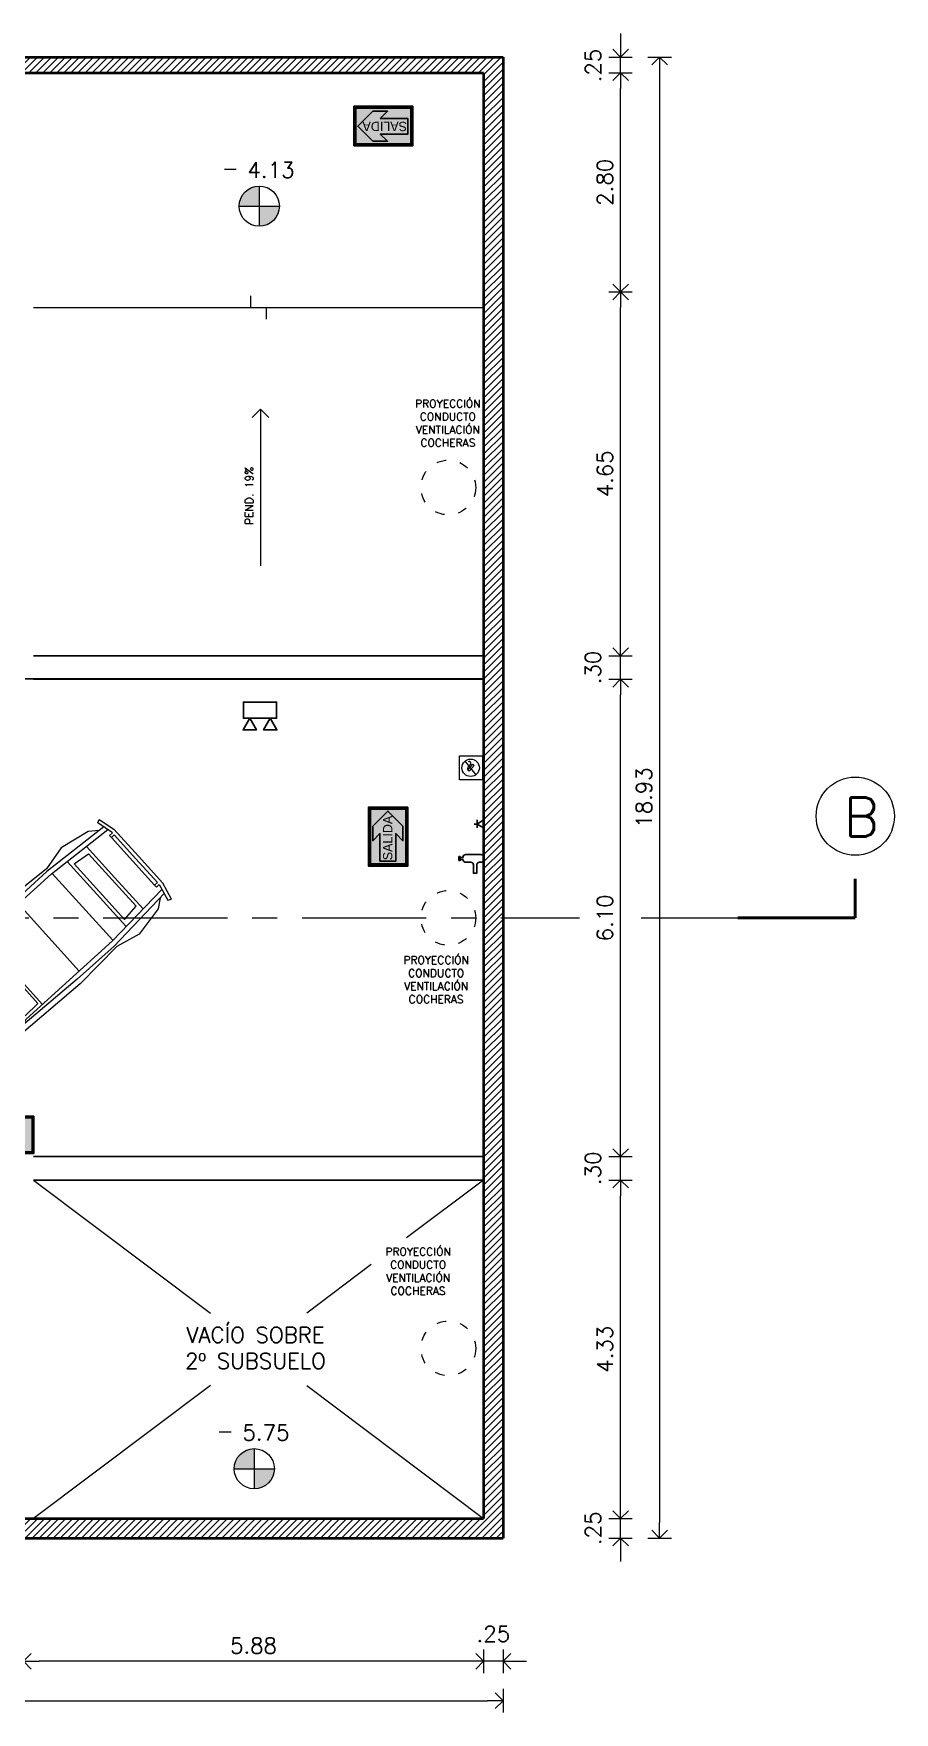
# Model space of a CAD drawing. Extents: x 1009 to 1343, y -172900 to 201.
# Drawn here: x 1120.06 to 1131.06, y 77.63 to 99.08 of the extents above; entities that cross this region are included whole.
import ezdxf

# ---------------------------------------------------------------- set-up
doc = ezdxf.new("R2010")
doc.units = 0
doc.header["$LTSCALE"] = 0.5
for name, pattern in [('ACAD_ISO03W100', [30, 12, -18]), ('CENTER', [50.8, 31.75, -6.35, 6.35, -6.35]), ('TRAZOS2', [0.375, 0.25, -0.125])]:
    doc.linetypes.add(name, pattern=pattern)
doc.layers.get('0').update_dxf_attribs({"linetype": 'CONTINUOUS'})
doc.layers.get('Defpoints').update_dxf_attribs({"linetype": 'CONTINUOUS'})
for name, color, linetype, lineweight in [('Acotaciones', 9, 'CONTINUOUS', 9), ('Detalles 01', 8, 'CONTINUOUS', 9), ('EQUIPO DE EMERGENCIA', 200, 'CONTINUOUS', 30), ('Muros corte', 7, 'CONTINUOUS', 40), ('Muros vista', 253, 'CONTINUOUS', 25), ('Pisos', 252, 'CONTINUOUS', 18), ('Proyección', 4, 'ACAD_ISO03W100', 18), ('Punta 01', 6, 'CONTINUOUS', 9), ('Punta 015', 64, 'CONTINUOUS', 13), ('Punta 02', 11, 'CONTINUOUS', 20), ('Punta 05', 52, 'CONTINUOUS', 50), ('Sist. contra incendio', 1, 'CONTINUOUS', 18), ('Vehículos', 155, 'CONTINUOUS', 13), ('Vidrios', 147, 'CONTINUOUS', 13)]:
    doc.layers.add(name, color=color, linetype=linetype, lineweight=lineweight)
for name, color, linetype in [('BRIGADAS', 8, 'TRAZOS2'), ('Cableado', 100, 'CONTINUOUS'), ('Electricidad', 50, 'CONTINUOUS'), ('GCI-LUZ DE EMERG.LUZ ESTROBOSCOPICA', 12, 'CONTINUOUS'), ('MARCO_FONDO_NEGRO', 7, 'CONTINUOUS'), ('SEÑAL_FONDO_FIGURAS', 254, 'CONTINUOUS'), ('SEÑAL_FONDO_NEGRO', 7, 'CONTINUOUS'), ('SEÑAL_FONDO_ROJO', 242, 'CONTINUOUS'), ('SEÑAL_FONDO_VERDE', 86, 'CONTINUOUS')]:
    doc.layers.add(name, color=color, linetype=linetype)
doc.styles.add('franklin gothic medium', font='framd.ttf')
doc.styles.add('Texto 1 mm', font='simplex.shx', dxfattribs={"height": 0.1})
doc.styles.add('Texto 2 mm', font='simplex.shx', dxfattribs={"height": 0.2})
doc.styles.add('Texto 5 mm', font='simplex.shx', dxfattribs={"height": 0.5})
doc.dimstyles.new('Primera línea', dxfattribs={"dimscale": 0, "dimtxt": 0.2, "dimasz": 0.2, "dimexe": 0.15, "dimexo": 0, "dimgap": 0.1, "dimtad": 1, "dimzin": 4, "dimdsep": 46, "dimtxsty": 'Texto 2 mm', "dimblk": 'OPEN90', "dimcen": 2.5, "dimclrd": 256, "dimclre": 256, "dimclrt": 256, "dimadec": 0, "dimazin": 0, "dimtfac": 1, "dimtmove": 2, "dimatfit": 3, "dimldrblk": 'OPEN90', "dimfxl": 1, "dimtolj": 1, "dimtzin": 0, "dimlwd": -1, "dimlwe": -1, "dimarcsym": 0})
doc.dimstyles.new('Segunda línea', dxfattribs={"dimscale": 0, "dimtxt": 0.2, "dimasz": 0.2, "dimexe": 0.15, "dimexo": 0.5, "dimgap": 0.1, "dimtad": 1, "dimzin": 4, "dimdsep": 46, "dimtxsty": 'Texto 2 mm', "dimblk": 'OPEN90', "dimcen": 2.5, "dimclrd": 256, "dimclre": 256, "dimclrt": 256, "dimadec": 0, "dimazin": 0, "dimtfac": 1, "dimtmove": 2, "dimatfit": 3, "dimldrblk": 'OPEN90', "dimfxl": 1, "dimtolj": 1, "dimtzin": 0, "dimlwd": -1, "dimlwe": -1, "dimarcsym": 0})

# ---------------------------------------------------------------- blocks, each defined once
blk = doc.blocks.new('3cv planta')
for p, q in [((-206.2, 25.9), (-109.9, 64.4)), ((-196.3, 29.9), (-99.1, 54.3)), ((-109.9, 64.4), (-100.7, 61.2)), ((-100.7, 61.2), (-92.5, 58.6)), ((-99.1, 54.3), (-99.1, 0)), ((-92.5, 58.6), (57.7, 58.4)), ((-90.7, 54.3), (-90.7, 0)), ((-90.7, 54.3), (-67.5, 53.6)), ((-67.5, 53.6), (-67.5, 0)), ((-64, 58.6), (-64, 0)), ((0, 58.5), (0, 0)), ((57.7, 58.4), (149.8, 52.1)), ((58.9, 58.3), (58.9, 0)), ((83.5, 56.6), (83.5, 0)), ((88, 48.5), (88, 0)), ((88, 48.5), (110.5, 45.8)), ((110.5, 45.8), (110.5, 0)), ((114.9, 54.4), (114.9, 0)), ((-227.3, 24.3), (-230.8, 0)), ((-225.3, 31.1), (-230.6, 25.3)), ((-230.6, 25.3), (-223.2, 23)), ((-206.2, 25.9), (-225.3, 31.1)), ((-223.2, 23), (-206.2, 25.9)), ((-192.1, 18.8), (-106.2, 41.5)), ((146.5, 41.5), (146.5, 0)), ((-227.3, -24.3), (-230.8, 0)), ((-201.5, 0), (-106.9, 0)), ((-195.4, 5.7), (-104.6, 18.8)), ((-99.1, -54.3), (-99.1, 0)), ((-90.7, -54.3), (-90.7, 0)), ((-67.5, -53.6), (-67.5, 0)), ((-64, -58.6), (-64, 0)), ((0, -58.5), (0, 0)), ((58.9, -58.3), (58.9, 0)), ((83.5, -56.6), (83.5, 0)), ((88, -48.5), (88, 0)), ((110.5, -45.8), (110.5, 0)), ((114.9, -54.4), (114.9, 0)), ((146.5, -41.5), (146.5, 0)), ((-195.4, -5.7), (-104.6, -18.8)), ((-192.1, -18.8), (-106.2, -41.5)), ((-230.6, -25.3), (-223.2, -23)), ((-225.3, -31.1), (-230.6, -25.3)), ((-206.2, -25.9), (-225.3, -31.1)), ((-223.2, -23), (-206.2, -25.9)), ((-206.2, -25.9), (-109.9, -64.4)), ((-196.3, -29.9), (-99.1, -54.3)), ((-109.9, -64.4), (-100.7, -61.2)), ((-100.7, -61.2), (-92.5, -58.6)), ((-92.5, -58.6), (57.7, -58.4)), ((-90.7, -54.3), (-67.5, -53.6)), ((57.7, -58.4), (149.8, -52.1)), ((88, -48.5), (110.5, -45.8))]:
    blk.add_line(p, q)
for points in [[(140.9, 58.6), (129.6, 67.3), (89.5, 75.1), (57.2, 67.5), (-10.2, 71.7), (-109.9, 68.5), (-109.9, 64.4), (-117.8, 70), (-191.5, 69.8), (-200.4, 68.2), (-210.1, 58.5), (-206.2, 25.9), (-222.1, 3.4), (-225, 0)], [(151.4, 0), (151.4, 41.5), (146.5, 41.5), (146.5, 45.1), (151.6, 45.1), (146.1, 67.3), (150.5, 69.4), (156.1, 47), (156.1, 0)], [(-208.7, 59.9), (-214.9, 58.5), (-223.3, 46.4), (-226.3, 30)], [(-209.8, 55.9), (-196.3, 55.2), (-192.2, 51.9), (-194, 42), (-202.1, 37.3), (-207.3, 35.4)], [(148.4, 58.1), (55.1, 64.8), (-8.9, 64.3), (-100.7, 61.2)], [(140.9, -58.6), (129.6, -67.3), (89.5, -75.1), (57.2, -67.5), (-10.2, -71.7), (-109.9, -68.5), (-109.9, -64.4), (-117.8, -70), (-191.5, -69.8), (-200.4, -68.2), (-210.1, -58.5), (-206.2, -25.9), (-222.1, -3.4), (-225, 0)], [(151.4, 0), (151.4, -41.5), (146.5, -41.5), (146.5, -45.1), (151.6, -45.1), (146.1, -67.3), (150.5, -69.4), (156.1, -47), (156.1, 0)], [(-208.7, -59.9), (-214.9, -58.5), (-223.3, -46.4), (-226.3, -30)], [(-209.8, -55.9), (-196.3, -55.2), (-192.2, -51.9), (-194, -42), (-202.1, -37.3), (-207.3, -35.4)], [(148.4, -58.1), (55.1, -64.8), (-8.9, -64.3), (-100.7, -61.2)]]:
    blk.add_lwpolyline(points)
blk = doc.blocks.new('_Open90')
at = {"color": 0, "linetype": 'ByBlock', "lineweight": -2}
for p, q in [((0, 0), (-1, 0)), ((-0.5, 0.5), (0, 0)), ((0, 0), (-0.5, -0.5))]:
    blk.add_line(p, q, dxfattribs=at)
blk = doc.blocks.new('*D241')
at = {"layer": 'Acotaciones', "transparency": 16777216}
for p, q in [((1119.93, 78.433), (1119.93, 78.134)), ((1125.81, 78.433), (1125.81, 78.134)), ((1125.61, 78.284), (1120.13, 78.284))]:
    blk.add_line(p, q, dxfattribs=at)
at = {"layer": 'Defpoints', "color": 0, "transparency": 16777216}
for p in [(1119.93, 78.433), (1125.81, 78.433), (1119.93, 78.284)]:
    blk.add_point(p, dxfattribs=at)
at = {"layer": 'Acotaciones', "transparency": 16777216, "xscale": 0.2, "yscale": 0.2, "zscale": 0.2, "rotation": 180}
blk.add_blockref('_Open90', (1119.93, 78.284), dxfattribs=at)
at = {"layer": 'Acotaciones', "transparency": 16777216, "xscale": 0.2, "yscale": 0.2, "zscale": 0.2}
blk.add_blockref('_Open90', (1125.81, 78.284), dxfattribs=at)
at = {"layer": 'Acotaciones', "transparency": 16777216, "insert": (1122.87, 78.484), "char_height": 0.2, "attachment_point": 5, "style": 'Texto 2 mm'}
blk.add_mtext('\\A1;5.88', dxfattribs=at)
blk = doc.blocks.new('*D242')
at = {"layer": 'Acotaciones', "transparency": 16777216}
for p, q in [((1086.39, 77.933), (1086.39, 77.63)), ((1126.06, 77.933), (1126.06, 77.63)), ((1086.59, 77.78), (1125.86, 77.78))]:
    blk.add_line(p, q, dxfattribs=at)
at = {"layer": 'Defpoints', "color": 0, "transparency": 16777216}
for p in [(1086.39, 78.433), (1126.06, 78.433), (1126.06, 77.78)]:
    blk.add_point(p, dxfattribs=at)
at = {"layer": 'Acotaciones', "transparency": 16777216, "xscale": 0.2, "yscale": 0.2, "zscale": 0.2, "rotation": 180}
blk.add_blockref('_Open90', (1086.39, 77.78), dxfattribs=at)
at = {"layer": 'Acotaciones', "transparency": 16777216, "xscale": 0.2, "yscale": 0.2, "zscale": 0.2}
blk.add_blockref('_Open90', (1126.06, 77.78), dxfattribs=at)
at = {"layer": 'Acotaciones', "transparency": 16777216, "insert": (1106.225, 77.98), "char_height": 0.2, "attachment_point": 5, "style": 'Texto 2 mm'}
blk.add_mtext('\\A1;39.67', dxfattribs=at)
blk = doc.blocks.new('*D243')
at = {"layer": 'Acotaciones', "transparency": 16777216}
for p, q in [((1127.41, 84.433), (1127.71, 84.433)), ((1127.56, 80.308), (1127.56, 84.233)), ((1127.41, 80.108), (1127.71, 80.108))]:
    blk.add_line(p, q, dxfattribs=at)
at = {"layer": 'Defpoints', "color": 0, "transparency": 16777216}
for p in [(1127.41, 84.433), (1127.56, 84.433), (1127.41, 80.108)]:
    blk.add_point(p, dxfattribs=at)
at = {"layer": 'Acotaciones', "transparency": 16777216, "xscale": 0.2, "yscale": 0.2, "zscale": 0.2}
for p, rotation in [((1127.56, 84.433), 90), ((1127.56, 80.108), 270)]:
    blk.add_blockref('_Open90', p, dxfattribs=dict(at, rotation=rotation))
at = {"layer": 'Acotaciones', "transparency": 16777216, "insert": (1127.36, 82.271), "char_height": 0.2, "attachment_point": 5, "rotation": 90, "style": 'Texto 2 mm'}
blk.add_mtext('\\A1;4.33', dxfattribs=at)
blk = doc.blocks.new('*D244')
at = {"layer": 'Acotaciones', "transparency": 16777216}
for p, q in [((1127.41, 90.833), (1127.71, 90.833)), ((1127.56, 84.933), (1127.56, 90.633)), ((1127.41, 84.733), (1127.71, 84.733))]:
    blk.add_line(p, q, dxfattribs=at)
at = {"layer": 'Defpoints', "color": 0, "transparency": 16777216}
for p in [(1127.41, 90.833), (1127.56, 90.833), (1127.41, 84.733)]:
    blk.add_point(p, dxfattribs=at)
at = {"layer": 'Acotaciones', "transparency": 16777216, "xscale": 0.2, "yscale": 0.2, "zscale": 0.2}
for p, rotation in [((1127.56, 90.833), 90), ((1127.56, 84.733), 270)]:
    blk.add_blockref('_Open90', p, dxfattribs=dict(at, rotation=rotation))
at = {"layer": 'Acotaciones', "transparency": 16777216, "insert": (1127.36, 87.783), "char_height": 0.2, "attachment_point": 5, "rotation": 90, "style": 'Texto 2 mm'}
blk.add_mtext('\\A1;6.10', dxfattribs=at)
blk = doc.blocks.new('*D245')
at = {"layer": 'Acotaciones', "transparency": 16777216}
for p, q in [((1127.41, 95.783), (1127.71, 95.783)), ((1127.56, 91.333), (1127.56, 95.583)), ((1127.41, 91.133), (1127.71, 91.133))]:
    blk.add_line(p, q, dxfattribs=at)
at = {"layer": 'Defpoints', "color": 0, "transparency": 16777216}
for p in [(1127.41, 95.783), (1127.56, 95.783), (1127.41, 91.133)]:
    blk.add_point(p, dxfattribs=at)
at = {"layer": 'Acotaciones', "transparency": 16777216, "xscale": 0.2, "yscale": 0.2, "zscale": 0.2}
for p, rotation in [((1127.56, 95.783), 90), ((1127.56, 91.133), 270)]:
    blk.add_blockref('_Open90', p, dxfattribs=dict(at, rotation=rotation))
at = {"layer": 'Acotaciones', "transparency": 16777216, "insert": (1127.36, 93.458), "char_height": 0.2, "attachment_point": 5, "rotation": 90, "style": 'Texto 2 mm'}
blk.add_mtext('\\A1;4.65', dxfattribs=at)
blk = doc.blocks.new('*D246')
at = {"layer": 'Acotaciones', "transparency": 16777216}
for p, q in [((1127.41, 98.583), (1127.71, 98.583)), ((1127.56, 95.983), (1127.56, 98.383)), ((1127.41, 95.783), (1127.71, 95.783))]:
    blk.add_line(p, q, dxfattribs=at)
at = {"layer": 'Defpoints', "color": 0, "transparency": 16777216}
for p in [(1127.41, 98.583), (1127.56, 98.583), (1127.41, 95.783)]:
    blk.add_point(p, dxfattribs=at)
at = {"layer": 'Acotaciones', "transparency": 16777216, "xscale": 0.2, "yscale": 0.2, "zscale": 0.2}
for p, rotation in [((1127.56, 98.583), 90), ((1127.56, 95.783), 270)]:
    blk.add_blockref('_Open90', p, dxfattribs=dict(at, rotation=rotation))
at = {"layer": 'Acotaciones', "transparency": 16777216, "insert": (1127.36, 97.183), "char_height": 0.2, "attachment_point": 5, "rotation": 90, "style": 'Texto 2 mm'}
blk.add_mtext('\\A1;2.80', dxfattribs=at)
blk = doc.blocks.new('*D247')
at = {"layer": 'Acotaciones', "transparency": 16777216}
for p, q in [((1127.91, 98.783), (1128.21, 98.783)), ((1128.06, 98.583), (1128.06, 80.058)), ((1127.91, 79.858), (1128.21, 79.858))]:
    blk.add_line(p, q, dxfattribs=at)
at = {"layer": 'Defpoints', "color": 0, "transparency": 16777216}
for p in [(1127.41, 98.783), (1127.41, 79.858), (1128.06, 79.858)]:
    blk.add_point(p, dxfattribs=at)
at = {"layer": 'Acotaciones', "transparency": 16777216, "xscale": 0.2, "yscale": 0.2, "zscale": 0.2}
for p, rotation in [((1128.06, 98.783), 90), ((1128.06, 79.858), 270)]:
    blk.add_blockref('_Open90', p, dxfattribs=dict(at, rotation=rotation))
at = {"layer": 'Acotaciones', "transparency": 16777216, "insert": (1127.86, 89.321), "char_height": 0.2, "attachment_point": 5, "rotation": 90, "style": 'Texto 2 mm'}
blk.add_mtext('\\A1;18.93', dxfattribs=at)
blk = doc.blocks.new('A$C6C4A3897')
at = {"layer": 'SEÑAL_FONDO_FIGURAS'}
h = blk.add_hatch(color=256, dxfattribs=at)
h.paths.add_polyline_path([(2.147, -0.043), (0.043, -0.043), (0.043, -2.139), (2.147, -2.139)])
h.paths.add_polyline_path([(2.093, -2.085), (0.097, -2.085), (0.097, -0.097), (2.093, -0.097)], flags=16)
h.paths.add_polyline_path([(1.494, -1.856, -0.414214), (1.364, -1.986), (0.969, -1.986, -0.414214), (0.839, -1.856), (0.839, -1.789), (0.708, -1.789), (0.708, -1.699), (0.74, -1.699), (0.74, -1.664), (0.711, -1.664), (0.711, -1.576), (0.743, -1.576, 0.083884), (0.693, -1.404), (0.5, -0.898, -0.214308), (0.523, -0.578, -0.167733), (0.738, -0.417, -0.097156), (0.97, -0.351), (0.97, -0.321), (1.058, -0.321), (1.058, -0.351), (1.087, -0.351, -0.303754), (1.167, -0.298, -0.115313), (1.528, -0.185), (1.53, -0.211, 0.177163), (1.266, -0.329, -0.189272), (1.622, -0.41), (1.592, -0.419, 0.309273), (1.561, -0.409), (1.517, -0.422, 0.291679), (1.46, -0.396), (1.418, -0.408, 0.202341), (1.342, -0.393), (1.3, -0.404, 0.390383), (1.254, -0.384, -0.914616), (1.082, -0.399), (1.058, -0.399), (1.058, -0.429), (0.97, -0.429), (0.97, -0.404, 0.074097), (0.777, -0.461, 0.17086), (0.577, -0.631, 0.207162), (0.599, -0.983), (0.763, -1.4, -0.083589), (0.794, -1.576), (0.817, -1.576), (0.817, -1.664), (0.792, -1.664), (0.792, -1.699), (0.839, -1.699), (0.839, -0.631, -0.204768), (1.051, -0.505, 0.117351), (1.082, -0.431, 0.582578), (1.251, -0.433, 0.113638), (1.282, -0.505, -0.204768), (1.494, -0.631)], flags=0)
h.paths.add_polyline_path([(1.184, -0.438), (1.167, -0.358), (1.151, -0.438, -6.735071)], flags=0)
at = {"layer": 'SEÑAL_FONDO_ROJO'}
h = blk.add_hatch(color=256, dxfattribs=at)
h.paths.add_polyline_path([(2.093, -0.097), (0.097, -0.097), (0.097, -2.085), (2.093, -2.085)])
h.paths.add_polyline_path([(1.494, -1.856, -0.414214), (1.364, -1.986), (0.969, -1.986, -0.414214), (0.839, -1.856), (0.839, -1.789), (0.708, -1.789), (0.708, -1.699), (0.74, -1.699), (0.74, -1.664), (0.711, -1.664), (0.711, -1.576), (0.743, -1.576, 0.083884), (0.693, -1.404), (0.5, -0.898, -0.214308), (0.523, -0.578, -0.167733), (0.738, -0.417, -0.097156), (0.97, -0.351), (0.97, -0.321), (1.058, -0.321), (1.058, -0.351), (1.087, -0.351, -0.303754), (1.167, -0.298, -0.115313), (1.528, -0.185), (1.53, -0.211, 0.177163), (1.266, -0.329, -0.189272), (1.622, -0.41), (1.592, -0.419, 0.309273), (1.561, -0.409), (1.517, -0.422, 0.291679), (1.46, -0.396), (1.418, -0.408, 0.202341), (1.342, -0.393), (1.3, -0.404, 0.390383), (1.254, -0.384, -0.914616), (1.082, -0.399), (1.058, -0.399), (1.058, -0.429), (0.97, -0.429), (0.97, -0.404, 0.074097), (0.777, -0.461, 0.17086), (0.577, -0.631, 0.207162), (0.599, -0.983), (0.763, -1.4, -0.083589), (0.794, -1.576), (0.817, -1.576), (0.817, -1.664), (0.792, -1.664), (0.792, -1.699), (0.839, -1.699), (0.839, -0.631, -0.204768), (1.051, -0.505, 0.117351), (1.082, -0.431, 0.582578), (1.251, -0.433, 0.113638), (1.282, -0.505, -0.204768), (1.494, -0.631)], flags=16)
h.paths.add_polyline_path([(1.184, -0.438), (1.167, -0.358), (1.151, -0.438, -6.735071)], flags=0)
at = {"layer": 'MARCO_FONDO_NEGRO'}
for p, q in [((2.191, 0), (0, 0)), ((0, 0), (0, -2.182)), ((2.191, -2.182), (2.191, 0)), ((0, -2.182), (2.191, -2.182))]:
    blk.add_line(p, q, dxfattribs=at)
at = {"layer": 'SEÑAL_FONDO_FIGURAS'}
for points in [[(0.043, -2.139), (2.147, -2.139), (2.147, -0.043), (0.043, -0.043)], [(0.097, -2.085), (0.097, -0.097), (2.093, -0.097), (2.093, -2.085)]]:
    blk.add_lwpolyline(points, close=True, dxfattribs=at)
for points in [[(1.082, -0.431, -0.117351), (1.051, -0.505, 0.204768), (0.839, -0.631), (0.839, -1.699), (0.792, -1.699), (0.792, -1.664), (0.817, -1.664), (0.817, -1.576), (0.794, -1.576, 0.083589), (0.763, -1.4), (0.599, -0.983, -0.207162), (0.577, -0.631, -0.17086), (0.777, -0.461, -0.074097), (0.97, -0.404), (0.97, -0.429), (1.058, -0.429), (1.058, -0.399), (1.082, -0.399, 0.914616), (1.254, -0.384, -0.390383), (1.3, -0.404), (1.342, -0.393, -0.202341), (1.418, -0.408), (1.46, -0.396, -0.291679), (1.517, -0.422), (1.561, -0.409, -0.309273), (1.592, -0.419), (1.622, -0.41, 0.189272), (1.266, -0.329, -0.177163), (1.53, -0.211), (1.528, -0.185, 0.115313), (1.167, -0.298, 0.303754), (1.087, -0.351), (1.058, -0.351), (1.058, -0.321), (0.97, -0.321), (0.97, -0.351, 0.097156), (0.738, -0.417, 0.167733), (0.523, -0.578, 0.214308), (0.5, -0.898), (0.693, -1.404, -0.083884), (0.743, -1.576), (0.711, -1.576), (0.711, -1.664), (0.74, -1.664), (0.74, -1.699), (0.708, -1.699), (0.708, -1.789), (0.839, -1.789), (0.839, -1.856, 0.414214), (0.969, -1.986), (1.364, -1.986, 0.414214), (1.494, -1.856), (1.494, -0.631, 0.204768), (1.282, -0.505, -0.113638), (1.251, -0.433, -0.582578)], [(1.167, -0.358), (1.184, -0.438, 6.735071), (1.151, -0.438)]]:
    blk.add_lwpolyline(points, format="xyb", close=True, dxfattribs=at)
blk = doc.blocks.new('A$C4F586106')
at = {"layer": 'SEÑAL_FONDO_FIGURAS'}
h = blk.add_hatch(color=256, dxfattribs=at)
h.paths.add_polyline_path([(1.092, 0.238), (0.029, 0.238), (0.029, 1.85), (1.092, 1.85)])
h.paths.add_polyline_path([(1.063, 1.821), (0.058, 1.821), (0.058, 0.267), (1.063, 0.267)], flags=16)
h.paths.add_polyline_path([(0.807, 1.55), (0.807, 0.438), (0.287, 0.438), (0.287, 1.55)], flags=8)
blk.add_hatch(color=256, dxfattribs=at).paths.add_polyline_path([(0.553, 1.768), (0.126, 1.339), (0.126, 0.925), (0.327, 1.132), (0.327, 0.349), (0.553, 0.349), (0.778, 0.349), (0.778, 1.132), (0.979, 0.925), (0.979, 1.339)])
at = {"layer": 'SEÑAL_FONDO_VERDE'}
h = blk.add_hatch(color=256, dxfattribs=at)
h.paths.add_polyline_path([(0.058, 0.267), (0.058, 1.821), (1.063, 1.821), (1.063, 0.267)])
h.paths.add_polyline_path([(0.327, 0.349), (0.553, 0.349), (0.778, 0.349), (0.778, 1.132), (0.979, 0.925), (0.979, 1.339), (0.553, 1.768), (0.126, 1.339), (0.126, 0.925), (0.327, 1.132)], flags=16)
at = {"layer": 'MARCO_FONDO_NEGRO'}
blk.add_lwpolyline([(1.121, 1.879), (1.121, 0.209), (0, 0.209), (0, 1.879)], close=True, dxfattribs=at)
at = {"layer": 'SEÑAL_FONDO_FIGURAS'}
blk.add_lwpolyline([(1.092, 1.85), (0.029, 1.85), (0.029, 0.238), (1.092, 0.238)], close=True, dxfattribs=at)
at = {"layer": 'SEÑAL_FONDO_NEGRO'}
blk.add_lwpolyline([(1.063, 1.821), (1.063, 0.267), (0.058, 0.267), (0.058, 1.821)], close=True, dxfattribs=at)
at = {"layer": 'SEÑAL_FONDO_VERDE'}
for points in [[(1.063, 1.821), (1.063, 0.267), (0.058, 0.267), (0.058, 1.821)], [(0.553, 0.349), (0.778, 0.349), (0.778, 1.132), (0.979, 0.925), (0.979, 1.339), (0.553, 1.768), (0.126, 1.339), (0.126, 0.925), (0.327, 1.132), (0.327, 0.349)], [(0.553, 0.349), (0.778, 0.349), (0.778, 1.132), (0.979, 0.925), (0.979, 1.339), (0.553, 1.768), (0.126, 1.339), (0.126, 0.925), (0.327, 1.132), (0.327, 0.349)]]:
    blk.add_lwpolyline(points, close=True, dxfattribs=at)
at = {"layer": 'SEÑAL_FONDO_VERDE', "style": 'franklin gothic medium'}
blk.add_text('SALIDA', height=0.2658, rotation=90, dxfattribs=at).set_placement((0.681, 0.372))
blk = doc.blocks.new('A$C04752EFD')
at = {"layer": 'GCI-LUZ DE EMERG.LUZ ESTROBOSCOPICA', "color": 1}
blk.add_lwpolyline([(-0.177, -0.173), (-0.177, 0), (0.177, 0), (0.177, -0.173)], close=True, dxfattribs=at)
at = {"layer": 'GCI-LUZ DE EMERG.LUZ ESTROBOSCOPICA'}
for points in [[(0.177, -0.173), (-0.177, -0.173), (-0.177, 0), (0.177, 0)], [(-0.109, -0.173), (-0.038, -0.297), (-0.18, -0.297)], [(0.109, -0.173), (0.038, -0.297), (0.18, -0.297)]]:
    blk.add_lwpolyline(points, close=True, dxfattribs=at)

msp = doc.modelspace()

# ---------------------------------------------------------------- hatches: boundary and pattern name
at = {"layer": 'Detalles 01'}
h = msp.add_hatch(dxfattribs=at)
h.set_pattern_fill('ANSI31,_O', color=256, scale=0.02)
h.set_pattern_definition([(45, (62.21442, 16.503325), (-0.0449012806, 0.0449012806), [])])
h.paths.add_polyline_path([(1126.06, 87.783), (1125.81, 87.783), (1125.81, 80.108), (1119.93, 80.108), (1119.93, 84.783), (1119.69, 84.783), (1119.69, 80.108), (1114.46, 80.108), (1114.46, 79.858), (1119.69, 79.858), (1119.69, 79.783), (1119.93, 79.783), (1119.93, 79.858), (1126.06, 79.858)])
h.paths.add_polyline_path([(1126.06, 98.783), (1100.36, 98.783), (1100.36, 98.583), (1125.81, 98.583), (1125.81, 87.783), (1126.06, 87.783)])
at = {"layer": 'Vidrios', "linetype": 'Continuous'}
h = msp.add_hatch(color=256, dxfattribs=at)
h.paths.add_polyline_path([(1122.944, 97.135, 0.414214), (1122.688, 96.878), (1122.944, 96.878)])
h.paths.add_polyline_path([(1123.201, 96.878), (1122.944, 96.878), (1122.944, 96.622, 0.414214)])
h = msp.add_hatch(color=256, dxfattribs=at)
h.paths.add_polyline_path([(1122.88, 81, 0.414214), (1122.624, 80.744), (1122.88, 80.744)])
h.paths.add_polyline_path([(1123.137, 80.744), (1122.88, 80.744), (1122.88, 80.487, 0.414214)])

# ---------------------------------------------------------------- linework, layer by layer
at = {"layer": 'Acotaciones'}
for p, q in [((1127.56, 99.083), (1127.56, 98.783)), ((1127.41, 98.783), (1127.71, 98.783)), ((1127.56, 98.783), (1127.46, 98.883)), ((1127.66, 98.883), (1127.56, 98.783)), ((1127.56, 98.583), (1127.56, 98.783)), ((1127.56, 90.833), (1127.56, 91.133)), ((1127.56, 84.433), (1127.56, 84.733)), ((1127.41, 80.108), (1127.71, 80.108)), ((1127.56, 79.858), (1127.56, 80.108)), ((1127.41, 79.858), (1127.71, 79.858)), ((1127.46, 79.758), (1127.56, 79.858)), ((1127.56, 79.858), (1127.66, 79.758)), ((1127.56, 79.858), (1127.56, 79.558)), ((1125.81, 78.433), (1125.81, 78.134)), ((1126.06, 78.433), (1126.06, 78.134)), ((1126.06, 78.284), (1126.16, 78.384)), ((1126.06, 78.284), (1125.81, 78.284)), ((1126.06, 78.284), (1126.36, 78.284)), ((1126.16, 78.184), (1126.06, 78.284))]:
    msp.add_line(p, q, dxfattribs=at)
at = {"layer": 'Cableado'}
msp.add_line((1125.548, 88.555), (1125.513, 88.555), dxfattribs=at)
msp.add_lwpolyline([(1125.513, 88.567), (1125.496, 88.567), (1125.496, 88.517), (1125.513, 88.517)], close=True, dxfattribs=at)
msp.add_lwpolyline([(1125.513, 88.528), (1125.548, 88.528, 0.414214), (1125.582, 88.494), (1125.647, 88.494, -0.414214), (1125.681, 88.46), (1125.681, 88.354), (1125.723, 88.354), (1125.723, 88.46, -0.414214), (1125.758, 88.494), (1125.776, 88.494, 0.414214), (1125.81, 88.528), (1125.81, 88.559, 0.414214), (1125.776, 88.593), (1125.582, 88.593, 0.414214), (1125.548, 88.559), (1125.548, 88.555)], format="xyb", dxfattribs=at)
at = {"layer": 'Detalles 01'}
for p, q in [((1122.835, 95.583), (1122.835, 95.733)), ((1123.035, 95.433), (1123.035, 95.583)), ((1122.96, 94.283), (1122.854, 94.177)), ((1122.96, 94.283), (1122.96, 92.283)), ((1122.96, 94.283), (1123.066, 94.177)), ((1120.06, 84.433), (1122.32, 82.733)), ((1125.81, 84.433), (1124.826, 83.693)), ((1124.374, 83.353), (1123.55, 82.733)), ((1122.32, 81.808), (1120.06, 80.108)), ((1123.55, 81.808), (1125.81, 80.108))]:
    msp.add_line(p, q, dxfattribs=at)
at = {"layer": 'Detalles 01', "linetype": 'CENTER', "ltscale": 0.1}
for p, q in [((1085.39, 87.783), (1127.038, 87.783)), ((1127.822, 87.783), (1129.06, 87.783))]:
    msp.add_line(p, q, dxfattribs=at)
at = {"layer": 'Electricidad'}
for p, q in [((1108.86, 90.836), (1125.81, 90.836)), ((1125.81, 89.035), (1125.81, 90.886)), ((1125.729, 88.935), (1125.729, 89.036)), ((1125.729, 88.983), (1125.81, 89.035)), ((1125.81, 88.935), (1125.81, 89.035)), ((1125.729, 88.983), (1125.689, 88.983)), ((1125.729, 88.983), (1125.81, 88.935)), ((1125.81, 88.935), (1125.81, 88.646))]:
    msp.add_line(p, q, dxfattribs=at)
at = {"layer": 'Muros corte'}
for p, q in [((1090.06, 98.783), (1126.06, 98.783)), ((1126.06, 98.783), (1126.06, 79.858)), ((1090.06, 98.583), (1125.81, 98.583)), ((1125.81, 98.583), (1125.81, 80.108)), ((1119.93, 80.108), (1125.81, 80.108)), ((1119.93, 79.858), (1126.06, 79.858))]:
    msp.add_line(p, q, dxfattribs=at)
at = {"layer": 'Muros vista'}
for p, q in [((1120.06, 91.133), (1125.81, 91.133)), ((1120.06, 90.833), (1125.81, 90.833)), ((1120.06, 84.733), (1125.81, 84.733)), ((1120.06, 84.433), (1125.81, 84.433))]:
    msp.add_line(p, q, dxfattribs=at)
at = {"layer": 'Pisos'}
msp.add_line((1120.06, 95.583), (1125.81, 95.583), dxfattribs=at)
at = {"layer": 'Proyección', "ltscale": 0.02}
for centre in [(1125.36, 93.283), (1125.36, 87.783), (1125.36, 82.283)]:
    msp.add_circle(centre, 0.35, dxfattribs=at)
at = {"layer": 'Punta 01', "linetype": 'Continuous'}
for p, q in [((1122.498, 97.35), (1122.648, 97.35)), ((1122.433, 81.216), (1122.583, 81.216))]:
    msp.add_line(p, q, dxfattribs=at)
at = {"layer": 'Punta 015', "linetype": 'Continuous'}
for p, q in [((1122.944, 97.135), (1122.944, 96.622)), ((1122.688, 96.878), (1123.201, 96.878)), ((1122.88, 81), (1122.88, 80.487)), ((1122.624, 80.744), (1123.137, 80.744))]:
    msp.add_line(p, q, dxfattribs=at)
for centre in [(1122.944, 96.878), (1122.88, 80.744)]:
    msp.add_circle(centre, 0.257, dxfattribs=at)
at = {"layer": 'Punta 02'}
msp.add_circle((1130.56, 89.083), 0.5, dxfattribs=at)
at = {"layer": 'Punta 05'}
for p, q in [((1130.56, 87.783), (1130.56, 88.283)), ((1129.06, 87.783), (1130.56, 87.783))]:
    msp.add_line(p, q, dxfattribs=at)
at = {"layer": 'Sist. contra incendio'}
msp.add_line((1125.573, 89.782), (1125.711, 89.612), dxfattribs=at)
at = {"layer": 'Sist. contra incendio', "color": 0}
for points in [[(1125.503, 89.855), (1125.796, 89.855), (1125.796, 89.549), (1125.503, 89.549)], [(1125.624, 89.657), (1125.607, 89.672), (1125.673, 89.747), (1125.69, 89.732)]]:
    msp.add_lwpolyline(points, close=True, dxfattribs=at)
at = {"layer": 'Sist. contra incendio'}
msp.add_circle((1125.645, 89.701), 0.111, dxfattribs=at)
at = {"layer": 'Sist. contra incendio', "color": 0}
for centre, radius, start, end in [((1125.665, 89.687), 0.0596, 117.3995, 194.4218), ((1125.625, 89.759), 0.0234, 303.3783, 123.3783)]:
    msp.add_arc(centre, radius, start, end, dxfattribs=at)

# ---------------------------------------------------------------- block references
at = {"ltscale": 0.25, "xscale": 0.2188867180677789, "yscale": 0.2188867180677789, "zscale": 0.2188867180677789}
msp.add_blockref('A$C6C4A3897', (1119.582, 85.25), dxfattribs=at)
at = {"layer": 'BRIGADAS', "xscale": 0.4499999999998181, "yscale": 0.4499999999998181, "zscale": 0.4499999999998181, "rotation": 89.99999999999999}
msp.add_blockref('A$C4F586106', (1124.999, 97.65), dxfattribs=at)
at = {"layer": 'BRIGADAS', "xscale": 0.4499999999998181, "yscale": 0.4499999999998181, "zscale": 0.4499999999998181}
msp.add_blockref('A$C4F586106', (1124.338, 88.352), dxfattribs=at)
at = {"layer": 'EQUIPO DE EMERGENCIA', "xscale": 1.200000000000045, "yscale": 1.200000000000045, "zscale": 1.200000000000045}
msp.add_blockref('A$C04752EFD', (1122.953, 90.542), dxfattribs=at)
at = {"layer": 'Vehículos', "xscale": 0.009900000000000003, "yscale": 0.009900000000000003, "zscale": 0.009900000000000003, "rotation": 42.18488863368007}
msp.add_blockref('3cv planta', (1120.255, 87.533), dxfattribs=at)

# ---------------------------------------------------------------- texts
at = {"layer": 'Acotaciones', "char_height": 0.2, "attachment_point": 5, "rotation": 90, "style": 'Texto 2 mm'}
for s, insert in [('\\A1;.25', (1127.21, 98.675)), ('\\A1;.30', (1127.207, 90.983)), ('\\A1;.30', (1127.207, 84.583)), ('\\A1;.25', (1127.21, 79.983))]:
    msp.add_mtext(s, dxfattribs=dict(at, insert=insert))
at = {"layer": 'Acotaciones', "insert": (1125.935, 78.634), "char_height": 0.2, "attachment_point": 5, "style": 'Texto 2 mm'}
msp.add_mtext('\\A1;.25', dxfattribs=at)
at = {"layer": 'Punta 01', "char_height": 0.1, "width": 1.1441, "attachment_point": 2, "style": 'Texto 1 mm'}
for insert in [(1125.354, 94.405), (1125.204, 87.294), (1124.973, 83.568)]:
    msp.add_mtext('PROYECCIÓN\\PCONDUCTO VENTILACIÓN COCHERAS', dxfattribs=dict(at, insert=insert))
at = {"layer": 'Punta 01', "insert": (1122.865, 92.806), "char_height": 0.1, "width": 0.8276, "attachment_point": 7, "rotation": 90, "style": 'Texto 1 mm'}
msp.add_mtext('PEND. 19%', dxfattribs=at)
at = {"layer": 'Punta 015', "linetype": 'Continuous', "char_height": 0.2, "attachment_point": 5, "style": 'Texto 2 mm'}
for s, insert in [('4.13', (1123.094, 97.341)), ('5.75', (1123.03, 81.206))]:
    msp.add_mtext(s, dxfattribs=dict(at, insert=insert))
at = {"layer": 'Punta 02', "insert": (1122.896, 82.555), "char_height": 0.2, "width": 2.1374, "attachment_point": 2, "style": 'Texto 2 mm'}
msp.add_mtext('VACÍO SOBRE  2º SUBSUELO', dxfattribs=at)
at = {"layer": 'Punta 05', "insert": (1130.413, 89.323), "char_height": 0.5, "width": 0.3999, "attachment_point": 1, "style": 'Texto 5 mm'}
msp.add_mtext('B', dxfattribs=at)

# ---------------------------------------------------------------- dimensions: what is measured, and where the dimension line sits
at = {"layer": 'Acotaciones'}
for base, p1, p2, dimstyle, picture, middle in [((1128.060056878, 79.85843972), (1127.410056878, 98.78343972), (1127.410056878, 79.85843972), 'Segunda línea', '*D247', (1127.860056878, 89.32093972)), ((1127.56, 98.583), (1127.41, 95.783), (1127.41, 98.583), 'Primera línea', '*D246', (1127.36, 97.183)), ((1127.56, 95.783), (1127.41, 91.133), (1127.41, 95.783), 'Primera línea', '*D245', (1127.36, 93.458)), ((1127.56, 90.833), (1127.41, 84.733), (1127.41, 90.833), 'Primera línea', '*D244', (1127.36, 87.783)), ((1127.560056878, 84.43343972), (1127.410056878, 80.10843972), (1127.410056878, 84.43343972), 'Primera línea', '*D243', (1127.360056878, 82.27093972))]:
    dim = msp.add_linear_dim(base=base, p1=p1, p2=p2, angle=90, dimstyle=dimstyle, override={"dimscale": 1}, dxfattribs=at)
    dim.commit()
    dim.dimension.update_dxf_attribs({"geometry": picture, "text_midpoint": middle})
for base, p1, p2, dimstyle, picture, middle in [((1119.93, 78.284), (1125.81, 78.433), (1119.93, 78.433), 'Primera línea', '*D241', (1122.87, 78.484)), ((1126.06, 77.78), (1086.39, 78.433), (1126.06, 78.433), 'Segunda línea', '*D242', (1106.225, 77.98))]:
    dim = msp.add_linear_dim(base=base, p1=p1, p2=p2, dimstyle=dimstyle, override={"dimscale": 1}, dxfattribs=at)
    dim.commit()
    dim.dimension.update_dxf_attribs({"geometry": picture, "text_midpoint": middle})

doc.saveas('drawing.dxf')
